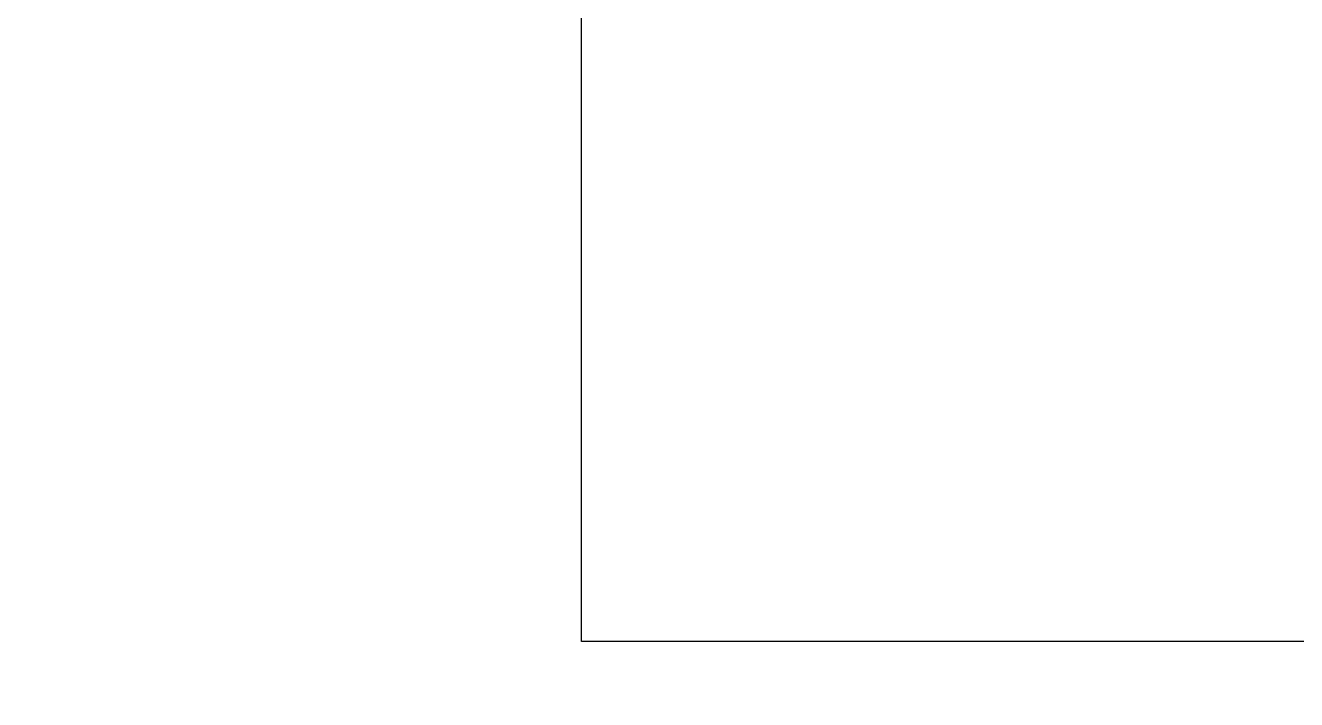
# Model space of a CAD drawing. Header units: millimetres. Extents: x 471 to 1044, y 7 to 541.
# Drawn here: x 840.98 to 856.89, y 114.02 to 122.46 of the extents above; entities that cross this region are included whole.
import ezdxf

# ---------------------------------------------------------------- set-up
doc = ezdxf.new("R2010")
doc.units = ezdxf.units.MM
doc.layers.add('Images', color=7, linetype='Continuous')
picture_1 = doc.add_image_def('image5.jpg', size_in_pixel=(1024, 768))
picture_2 = doc.add_image_def('image3.png', size_in_pixel=(1746, 774))

msp = doc.modelspace()

# ---------------------------------------------------------------- pictures from other files: only their frames are drawn
at = {"layer": 'Images'}
image = msp.add_image(picture_2, insert=(847.9378483133631, 114.7466176917877), size_in_units=(38.04769622447878, 16.866504511882344), dxfattribs=at)
image.dxf.flags = 15
image = msp.add_image(picture_1, insert=(750.4304416106974, 7.011593709746421), size_in_units=(155.58396225065832, 116.68797168799374), dxfattribs=at)
image.dxf.flags = 7

doc.saveas('drawing.dxf')
